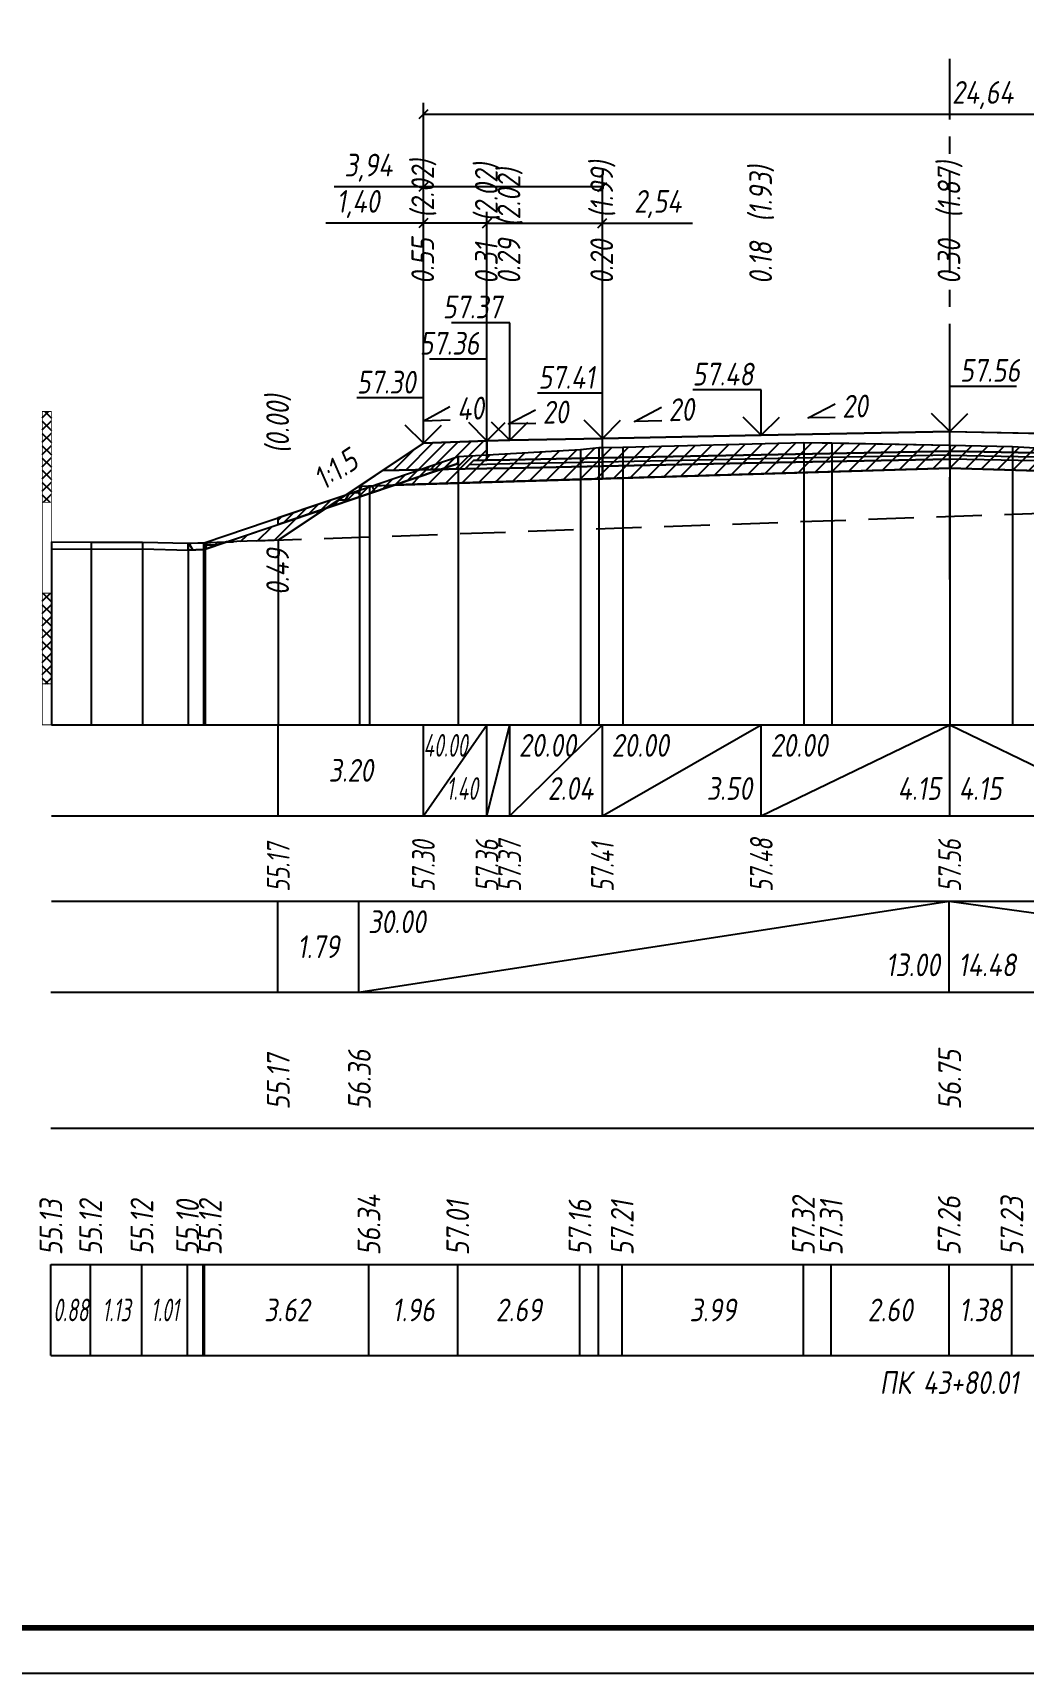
# Model space of a CAD drawing. Extents: x -717 to 1451, y -133302 to 233.
# Drawn here: x 78 to 187.1, y -69139.4 to -68958.8 of the extents above; entities that cross this region are included whole.
import ezdxf
from ezdxf.enums import TextEntityAlignment as Align

# ---------------------------------------------------------------- set-up
doc = ezdxf.new("R2010")
doc.units = 0
doc.linetypes.add('осевая2', pattern=[1.125, 0.75, -0.125, 0.125, -0.125])
doc.linetypes.add('штриховая', pattern=[0.75, 0.5, -0.25])
for name, color, linetype in [('Интерполированный поперечник', 2, 'Continuous'), ('Код_510', 7, 'Continuous'), ('Код_514', 1, 'Continuous'), ('Код_516', 1, 'Continuous'), ('Контур_0', 7, 'Continuous'), ('Контур_2521', 7, 'Continuous'), ('Контур_2564', 7, 'Continuous'), ('Контур_2660', 7, 'Continuous'), ('Контур_2665', 7, 'Continuous'), ('Контур_400', 7, 'Continuous'), ('Контур_508', 7, 'Continuous'), ('Контур_512', 7, 'Continuous'), ('Контур_513', 7, 'Continuous'), ('Контур_818', 7, 'Continuous'), ('Красный поперечник', 1, 'Continuous'), ('Линейка абсолютных высот', 7, 'Continuous'), ('Объём_2501', 7, 'Continuous'), ('Объём_2564', 7, 'Continuous'), ('Объём_2650', 7, 'Continuous'), ('Объём_2660', 7, 'Continuous'), ('Объём_2661', 7, 'Continuous'), ('Объём_2665', 7, 'Continuous'), ('Объём_2666', 7, 'Continuous'), ('Объём_2667', 7, 'Continuous'), ('Объём_2668', 7, 'Continuous'), ('Объём_2669', 7, 'Continuous'), ('Объём_2675', 7, 'Continuous'), ('Ось', 1, 'осевая2'), ('Откосы', 7, 'Continuous'), ('Отметки покрытия', 7, 'Continuous'), ('Подписи поперечников', 7, 'Continuous'), ('Рабочие отметки', 7, 'Continuous'), ('Рабочие отметки доп.', 7, 'Continuous'), ('Таблица', 7, 'Continuous'), ('Уклоны проезжей части', 7, 'Continuous'), ('Черный поперечник', 3, 'Continuous')]:
    doc.layers.add(name, color=color, linetype=linetype)
for name, color, linetype, true_color in [('Контур_2540', 2, 'Continuous', 0xffff00), ('Контур_2560', 2, 'Continuous', 0xffff00), ('Контур_2561', 7, 'Continuous', 0xff8040), ('Контур_2562', 3, 'Continuous', 0x00ff00), ('Контур_2563', 7, 'Continuous', 0xff8000), ('Контур_2570', 7, 'Continuous', 0x80ff00), ('Контур_2736', 4, 'Continuous', 0x00ffff), ('Контур_2737', 4, 'Continuous', 0x00ffff), ('Контур_2738', 4, 'Continuous', 0x00ffff), ('Контур_2739', 4, 'Continuous', 0x00ffff), ('Контур_2741', 4, 'Continuous', 0x00ffff), ('Контур_2742', 4, 'Continuous', 0x00ffff), ('Контур_2743', 4, 'Continuous', 0x00ffff), ('Контур_2744', 7, 'Continuous', 0xa4ffff), ('Контур_2745', 7, 'Continuous', 0xa4ffff), ('Контур_2747', 4, 'Continuous', 0x00ffff), ('Контур_2748', 4, 'Continuous', 0x00ffff), ('Контур_2749', 4, 'Continuous', 0x00ffff), ('Контур_2750', 4, 'Continuous', 0x00ffff), ('Контур_2751', 4, 'Continuous', 0x00ffff), ('Контур_2752', 4, 'Continuous', 0x00ffff), ('Контур_402', 7, 'Continuous', 0xff6464), ('Контур_703', 4, 'Continuous', 0x00ffff), ('Контур_705', 4, 'Continuous', 0x00ffff), ('Контур_707', 4, 'Continuous', 0x00ffff), ('Контур_720', 131, 'Continuous', 0xaaffff), ('Объём_2500', 7, 'Continuous', 0xc0c0c0), ('Объём_2520', 7, 'Continuous', 0x80ffff), ('Объём_2540', 2, 'Continuous', 0xffff00), ('Объём_2560', 2, 'Continuous', 0xffff00), ('Объём_2561', 7, 'Continuous', 0xff8040), ('Объём_2562', 3, 'Continuous', 0x00ff00), ('Объём_2563', 7, 'Continuous', 0xff8000), ('Объём_2570', 7, 'Continuous', 0x80ff00), ('Объём_2580', 3, 'Continuous', 0x00ff00), ('Объём_2600', 7, 'Continuous', 0x808000)]:
    doc.layers.add(name, color=color, linetype=linetype, true_color=true_color)
doc.styles.get("Standard").update_dxf_attribs({"font": 'txt', "height": 2.5})
doc.styles.add('М', font='romand.shx', dxfattribs={"width": 0.8, "oblique": 10, "height": 2.5})
doc.dimstyles.new('ISO-25', dxfattribs={"dimtxt": 2.5, "dimasz": 2.5, "dimexe": 1.25, "dimexo": 0.625, "dimtad": 1, "dimtxsty": 'Standard', "dimcen": 2.5, "dimadec": 0, "dimazin": 0, "dimtfac": 1, "dimtmove": 0, "dimatfit": 3, "dimfxl": 1, "dimarcsym": 0})
pattern_1 = [(45.0000013, (0, 0), (-0.67351924, 0.673519211), []), (135.0000003, (0, 0), (-0.673519222, -0.67351923), [])]

# ---------------------------------------------------------------- blocks, each defined once
blk = doc.blocks.new('_Oblique')
at = {"color": 0, "linetype": 'ByBlock', "lineweight": -2}
blk.add_line((-0.5, -0.5), (0.5, 0.5), dxfattribs=at)
blk = doc.blocks.new('*D1644')
at = {"color": 0, "lineweight": -2, "transparency": 16777216}
for p, q in [((120.99, -68979.75), (110.24, -68979.75)), ((120.99, -69003.43), (120.99, -68978.5)), ((127.99, -68979.75), (120.99, -68979.75)), ((127.99, -69003.15), (127.99, -68978.5))]:
    blk.add_line(p, q, dxfattribs=at)
at = {"layer": 'Defpoints', "color": 0, "transparency": 16777216}
for p in [(127.99, -68979.75), (120.99, -69004.05), (127.99, -69003.77)]:
    blk.add_point(p, dxfattribs=at)
at = {"color": 0, "lineweight": -2, "transparency": 16777216, "rotation": 180}
blk.add_blockref('_Oblique', (120.99, -68979.75), dxfattribs=at)
at = {"color": 0, "lineweight": -2, "transparency": 16777216}
blk.add_blockref('_Oblique', (127.99, -68979.75), dxfattribs=at)
at = {"color": 0, "transparency": 16777216, "insert": (113.78, -68977.64), "char_height": 2.5, "width": 8.75, "attachment_point": 5, "style": 'М'}
blk.add_mtext('1,40', dxfattribs=at)
blk = doc.blocks.new('*D1646')
at = {"color": 0, "lineweight": -2, "transparency": 16777216}
for p, q in [((127.99, -69003.15), (127.99, -68978.5)), ((127.99, -68979.75), (140.71, -68979.75)), ((140.71, -69002.89), (140.71, -68978.5)), ((140.71, -68979.75), (150.64, -68979.75))]:
    blk.add_line(p, q, dxfattribs=at)
at = {"layer": 'Defpoints', "color": 0, "transparency": 16777216}
for p in [(140.71, -68979.75), (127.99, -69003.77), (140.71, -69003.52)]:
    blk.add_point(p, dxfattribs=at)
at = {"color": 0, "lineweight": -2, "transparency": 16777216, "rotation": 180}
blk.add_blockref('_Oblique', (127.99, -68979.75), dxfattribs=at)
at = {"color": 0, "lineweight": -2, "transparency": 16777216}
blk.add_blockref('_Oblique', (140.71, -68979.75), dxfattribs=at)
at = {"color": 0, "transparency": 16777216, "insert": (146.81, -68977.64), "char_height": 2.5, "width": 10, "attachment_point": 5, "style": 'М'}
blk.add_mtext('2,54', dxfattribs=at)
blk = doc.blocks.new('*D1649')
at = {"color": 0, "lineweight": -2, "transparency": 16777216}
for p, q in [((120.99, -68975.75), (111.14, -68975.75)), ((120.99, -69003.43), (120.99, -68974.5)), ((140.71, -68975.75), (120.99, -68975.75)), ((140.71, -69002.89), (140.71, -68974.5))]:
    blk.add_line(p, q, dxfattribs=at)
at = {"layer": 'Defpoints', "color": 0, "transparency": 16777216}
for p in [(140.71, -68975.75), (120.99, -69004.05), (140.71, -69003.52)]:
    blk.add_point(p, dxfattribs=at)
at = {"color": 0, "lineweight": -2, "transparency": 16777216, "rotation": 180}
blk.add_blockref('_Oblique', (120.99, -68975.75), dxfattribs=at)
at = {"color": 0, "lineweight": -2, "transparency": 16777216}
blk.add_blockref('_Oblique', (140.71, -68975.75), dxfattribs=at)
at = {"color": 0, "transparency": 16777216, "insert": (114.93, -68973.64), "char_height": 2.5, "width": 10, "attachment_point": 5, "style": 'М'}
blk.add_mtext('3,94', dxfattribs=at)
blk = doc.blocks.new('*D1650')
at = {"color": 0, "lineweight": -2, "transparency": 16777216}
for p, q in [((120.99, -69003.43), (120.99, -68966.5)), ((244.21, -69003.57), (244.21, -68966.5)), ((120.99, -68967.75), (244.21, -68967.75))]:
    blk.add_line(p, q, dxfattribs=at)
at = {"layer": 'Defpoints', "color": 0, "transparency": 16777216}
for p in [(244.21, -68967.75), (120.99, -69004.05), (244.21, -69004.2)]:
    blk.add_point(p, dxfattribs=at)
at = {"color": 0, "lineweight": -2, "transparency": 16777216, "rotation": 180}
blk.add_blockref('_Oblique', (120.99, -68967.75), dxfattribs=at)
at = {"color": 0, "lineweight": -2, "transparency": 16777216}
blk.add_blockref('_Oblique', (244.21, -68967.75), dxfattribs=at)
at = {"color": 0, "transparency": 16777216, "insert": (182.6, -68965.64), "char_height": 2.5, "width": 12.5, "attachment_point": 5, "style": 'М'}
blk.add_mtext('24,64', dxfattribs=at)

msp = doc.modelspace()

# ---------------------------------------------------------------- hatches: boundary and pattern name
at = {"layer": 'Линейка абсолютных высот'}
h = msp.add_hatch(dxfattribs=at)
h.set_pattern_fill('ANSI37', scale=0.3, style=0)
h.set_pattern_definition(pattern_1)
h.paths.add_polyline_path([(80, -69010.487), (80, -69000.487), (79, -69000.487), (79, -69010.487)])
h = msp.add_hatch(dxfattribs=at)
h.set_pattern_fill('ANSI37', scale=0.3, style=0)
h.set_pattern_definition(pattern_1)
h.paths.add_polyline_path([(80, -69030.487), (80, -69020.487), (79, -69020.487), (79, -69030.487)])
at = {"layer": 'Объём_2563'}
h = msp.add_hatch(dxfattribs=at)
h.set_pattern_fill('ANSI31', color=256, scale=0.3)
h.paths.add_polyline_path([(126.489, -69005.889), (127.989, -69005.859), (127.989, -69003.709), (120.989, -69003.989), (116.489, -69006.989), (125.57, -69006.807)])
at = {"layer": 'Объём_2570'}
h = msp.add_hatch(dxfattribs=at)
h.set_pattern_fill('ANSI31', color=256, scale=0.2)
h.paths.add_polyline_path([(124.82, -69006.206), (115.044, -69009.532), (105, -69012.923), (105, -69012.173), (115.044, -69008.782), (124.82, -69005.456)])
at = {"layer": 'Объём_2600'}
h = msp.add_hatch(dxfattribs=at)
h.set_pattern_fill('ANSI31', color=6, scale=0.4)
h.paths.add_polyline_path([(178.961, -69006.739), (117.867, -69008.572), (124.82, -69006.206), (124.82, -69005.456), (138.283, -69004.673), (140.318, -69004.463), (142.94, -69004.413), (162.908, -69003.898), (178.961, -69004.199)])
h = msp.add_hatch(dxfattribs=at)
h.set_pattern_fill('ANSI31', color=6, scale=0.4)
h.paths.add_polyline_path([(178.961, -69006.739), (178.961, -69004.199), (185.865, -69004.329), (188.366, -69004.495), (204.467, -69005.114), (204.467, -69005.864), (209.723, -69007.382), (210.52, -69007.686)])
h = msp.add_hatch(dxfattribs=at)
h.set_pattern_fill('HONEY', color=5, scale=0.3)
h.paths.add_polyline_path([(115.044, -69009.532), (110.24, -69011.154), (113.937, -69008.69), (117.867, -69008.572)])
h = msp.add_hatch(dxfattribs=at)
h.set_pattern_fill('ANSI31', color=6, scale=0.4)
h.paths.add_polyline_path([(110.24, -69011.154), (105, -69014.648), (99.293, -69014.85)])
h = msp.add_hatch(dxfattribs=at)
h.set_pattern_fill('HONEY', color=5, scale=0.3)
h.paths.add_polyline_path([(96.932, -69015.647), (96.759, -69015.698), (95.058, -69015.75), (95.058, -69015), (99.293, -69014.85)])

# ---------------------------------------------------------------- linework, layer by layer
at = {"flags": 128}
msp.add_lwpolyline([(-30.054, -69139.421), (389.946, -69139.421), (389.946, -68842.421), (-30.054, -68842.421)], close=True, dxfattribs=at)
at = {"const_width": 0.6, "flags": 128}
msp.add_lwpolyline([(-10.054, -69134.421), (384.946, -69134.421), (384.946, -68847.421), (-10.054, -68847.421)], close=True, dxfattribs=at)
at = {"layer": 'Интерполированный поперечник', "linetype": 'штриховая', "ltscale": 10, "flags": 128}
msp.add_lwpolyline([(95.058, -69015), (219.916, -69010.577)], dxfattribs=at)
at = {"layer": 'Код_510'}
for p, q in [((79.946, -69104.421), (79.946, -69094.421)), ((84.325, -69104.421), (84.325, -69094.421)), ((89.973, -69104.421), (89.973, -69094.421)), ((95.004, -69104.421), (95.004, -69094.421)), ((96.705, -69104.421), (96.705, -69094.421)), ((96.878, -69104.421), (96.878, -69094.421)), ((114.99, -69104.421), (114.99, -69094.421)), ((124.765, -69104.421), (124.765, -69094.421)), ((138.229, -69104.421), (138.229, -69094.421)), ((140.264, -69104.421), (140.264, -69094.421)), ((142.886, -69104.421), (142.886, -69094.421)), ((162.854, -69104.421), (162.854, -69094.421)), ((165.914, -69104.421), (165.914, -69094.421)), ((178.906, -69104.421), (178.906, -69094.421)), ((185.81, -69104.421), (185.81, -69094.421))]:
    msp.add_line(p, q, dxfattribs=at)
at = {"layer": 'Код_514'}
for p, q in [((105, -69045), (105, -69035)), ((120.989, -69045), (120.989, -69035)), ((120.989, -69045), (127.989, -69035)), ((127.989, -69045), (127.989, -69035)), ((127.989, -69045), (130.489, -69035)), ((130.489, -69045), (130.489, -69035)), ((130.489, -69045), (140.711, -69035)), ((140.711, -69045), (140.711, -69035)), ((140.711, -69045), (158.211, -69035)), ((158.211, -69045), (158.211, -69035)), ((158.211, -69045), (178.961, -69035)), ((178.961, -69045), (178.961, -69035)), ((178.961, -69035), (199.711, -69045))]:
    msp.add_line(p, q, dxfattribs=at)
at = {"layer": 'Код_516'}
for p, q in [((104.946, -69064.421), (104.946, -69054.421)), ((113.883, -69064.421), (113.883, -69054.421)), ((113.883, -69064.421), (178.906, -69054.421)), ((178.906, -69064.421), (178.906, -69054.421)), ((178.906, -69054.421), (251.323, -69064.421))]:
    msp.add_line(p, q, dxfattribs=at)
at = {"layer": 'Контур_0', "flags": 128}
for points in [[(178.961, -69002.689), (158.211, -69003.104), (140.711, -69003.454), (140.711, -69003.454), (140.711, -69003.454), (130.489, -69003.659), (130.489, -69003.659), (127.989, -69003.709), (127.989, -69005.859), (130.489, -69005.809), (130.489, -69005.809), (140.711, -69005.604), (140.711, -69005.604), (140.711, -69005.604), (140.711, -69005.604), (158.211, -69005.254), (178.961, -69004.839), (178.961, -69002.689)], [(178.961, -69002.689), (199.711, -69003.104), (217.211, -69003.454), (217.211, -69003.454), (217.211, -69003.454), (217.211, -69003.454), (234.711, -69003.804), (234.711, -69003.804), (237.211, -69003.854), (237.211, -69006.004), (234.711, -69005.954), (234.711, -69005.954), (217.211, -69005.604), (217.211, -69005.604), (217.211, -69005.604), (217.211, -69005.604), (199.711, -69005.254), (178.961, -69004.839), (178.961, -69002.689)], [(120.989, -69003.989), (105, -69014.648), (105, -69014.648), (105, -69014.648), (105, -69014.648), (105, -69014.648), (105, -69014.648), (105, -69014.648), (105, -69014.648), (105, -69014.648), (105, -69014.648), (105, -69014.648), (105, -69014.648), (105, -69014.648), (105, -69014.648), (105, -69014.648)], [(120.989, -69003.989), (105, -69014.648), (105, -69014.648), (105, -69014.648), (105, -69014.648), (105, -69014.648), (105, -69014.648), (105, -69014.648), (105, -69014.648), (105, -69014.648), (105, -69014.648), (105, -69014.648), (105, -69014.648), (105, -69014.648), (105, -69014.648), (105, -69014.648), (105, -69014.648), (105, -69014.648), (105, -69014.648), (105, -69014.648), (105, -69014.648), (105, -69014.648), (105, -69014.648), (105, -69014.648), (105, -69014.648), (105, -69014.648), (105, -69014.648), (105, -69014.648), (105, -69014.648), (105, -69014.648)], [(120.989, -69003.989), (120.989, -69003.989)], [(178.961, -69004.839), (158.211, -69005.254), (140.711, -69005.604), (140.711, -69005.604), (140.711, -69005.604), (140.711, -69005.604), (130.489, -69005.809), (130.489, -69005.809), (127.989, -69005.859), (126.489, -69005.889), (125.57, -69006.807), (127.989, -69006.759), (130.489, -69006.709), (130.489, -69006.709), (140.711, -69006.504), (140.711, -69006.504), (140.711, -69006.504), (140.711, -69006.504), (158.211, -69006.154), (178.961, -69005.739), (178.961, -69004.839)], [(178.961, -69004.839), (199.711, -69005.254), (217.211, -69005.604), (217.211, -69005.604), (217.211, -69005.604), (217.211, -69005.604), (234.711, -69005.954), (234.711, -69005.954), (237.211, -69006.004), (238.711, -69006.034), (239.629, -69006.953), (237.211, -69006.904), (234.711, -69006.854), (234.711, -69006.854), (217.211, -69006.504), (217.211, -69006.504), (217.211, -69006.504), (217.211, -69006.504), (199.711, -69006.154), (178.961, -69005.739), (178.961, -69004.839)], [(116.489, -69006.989), (125.57, -69006.807), (126.489, -69005.889), (127.989, -69005.859)]]:
    msp.add_lwpolyline(points, dxfattribs=at)
at = {"layer": 'Контур_2521', "color": 250, "flags": 128}
for points in [[(178.961, -69005.289), (158.211, -69005.704), (140.711, -69006.054), (140.711, -69006.054), (140.711, -69006.054), (140.711, -69006.054), (130.489, -69006.259), (130.489, -69006.259), (127.989, -69006.309), (126.03, -69006.348)], [(178.961, -69005.289), (199.711, -69005.704), (217.211, -69006.054), (217.211, -69006.054), (217.211, -69006.054), (217.211, -69006.054), (234.711, -69006.404), (234.711, -69006.404), (237.211, -69006.454), (239.17, -69006.493)]]:
    msp.add_lwpolyline(points, dxfattribs=at)
at = {"layer": 'Контур_2540', "flags": 128}
for points in [[(158.211, -69006.154), (140.711, -69006.504), (130.489, -69006.709), (127.989, -69006.759), (125.57, -69006.807), (116.489, -69006.989), (113.937, -69008.69), (178.961, -69006.739), (178.961, -69005.739), (158.211, -69006.154)], [(178.961, -69006.739), (251.377, -69008.912), (248.711, -69007.134), (239.629, -69006.953), (237.211, -69006.904), (234.711, -69006.854), (217.211, -69006.504), (199.711, -69006.154), (178.961, -69005.739), (178.961, -69006.739)]]:
    msp.add_lwpolyline(points, dxfattribs=at)
at = {"layer": 'Контур_2560', "flags": 128}
msp.add_lwpolyline([(120.989, -69003.989), (120.989, -69003.989), (120.989, -69003.989), (127.989, -69003.709)], dxfattribs=at)
at = {"layer": 'Контур_2561', "flags": 128}
msp.add_lwpolyline([(127.989, -69003.709), (127.989, -69003.709), (120.989, -69003.989), (120.989, -69003.989), (127.989, -69003.709)], dxfattribs=at)
at = {"layer": 'Контур_2562', "flags": 128}
msp.add_lwpolyline([(120.989, -69003.989), (120.989, -69003.989), (120.989, -69003.989), (120.989, -69003.989), (120.989, -69003.989)], dxfattribs=at)
at = {"layer": 'Контур_2563', "flags": 128}
msp.add_lwpolyline([(126.489, -69005.889), (127.989, -69005.859), (127.989, -69003.709), (120.989, -69003.989), (116.489, -69006.989), (125.57, -69006.807), (126.489, -69005.889)], dxfattribs=at)
at = {"layer": 'Контур_2564', "flags": 128}
msp.add_lwpolyline([(120.989, -69003.989), (127.989, -69003.709)], dxfattribs=at)
at = {"layer": 'Контур_2570', "flags": 128}
msp.add_lwpolyline([(80, -69015.602), (84.38, -69015.641), (90.027, -69015.623), (95.058, -69015.75), (96.759, -69015.698), (96.759, -69015.698), (96.932, -69015.647), (115.044, -69009.532), (124.82, -69006.206), (124.82, -69005.456), (138.283, -69004.673), (140.318, -69004.463), (142.94, -69004.413), (162.908, -69003.898), (165.968, -69003.954), (178.961, -69004.199), (185.865, -69004.329), (188.366, -69004.495)], dxfattribs=at)
at = {"layer": 'Контур_2660', "flags": 128}
for points in [[(113.937, -69008.69), (178.961, -69006.739)], [(178.961, -69006.739), (251.377, -69008.912)]]:
    msp.add_lwpolyline(points, dxfattribs=at)
at = {"layer": 'Контур_2665', "flags": 128}
msp.add_lwpolyline([(120.989, -69003.989), (120.989, -69003.989)], dxfattribs=at)
at = {"layer": 'Контур_2736', "flags": 128}
msp.add_lwpolyline([(120.989, -69003.989), (105, -69014.648)], dxfattribs=at)
at = {"layer": 'Контур_2737', "flags": 128}
msp.add_lwpolyline([(105, -69014.648), (105, -69014.648)], dxfattribs=at)
at = {"layer": 'Контур_2738', "flags": 128}
msp.add_lwpolyline([(105, -69014.648), (105, -69014.648)], dxfattribs=at)
at = {"layer": 'Контур_2739', "flags": 128}
msp.add_lwpolyline([(105, -69014.648), (105, -69014.648)], dxfattribs=at)
at = {"layer": 'Контур_2741', "flags": 128}
msp.add_lwpolyline([(105, -69014.648), (105, -69014.648)], dxfattribs=at)
at = {"layer": 'Контур_2742', "flags": 128}
msp.add_lwpolyline([(105, -69014.648), (105, -69014.648)], dxfattribs=at)
at = {"layer": 'Контур_2743', "flags": 128}
msp.add_lwpolyline([(105, -69014.648), (105, -69014.648)], dxfattribs=at)
at = {"layer": 'Контур_2744', "flags": 128}
msp.add_lwpolyline([(105, -69014.648), (105, -69014.648)], dxfattribs=at)
msp.add_lwpolyline([(105, -69014.648), (105, -69014.648)], dxfattribs=at)
msp.add_lwpolyline([(105, -69014.648), (105, -69014.648)], dxfattribs=at)
msp.add_lwpolyline([(105, -69014.648), (105, -69014.648)], dxfattribs=at)
msp.add_lwpolyline([(105, -69014.648), (105, -69014.648)], dxfattribs=at)
msp.add_lwpolyline([(105, -69014.648), (105, -69014.648)], dxfattribs=at)
at = {"layer": 'Контур_2745', "flags": 128}
msp.add_lwpolyline([(105, -69014.648), (105, -69014.648)], dxfattribs=at)
msp.add_lwpolyline([(105, -69014.648), (105, -69014.648)], dxfattribs=at)
msp.add_lwpolyline([(105, -69014.648), (105, -69014.648)], dxfattribs=at)
msp.add_lwpolyline([(105, -69014.648), (105, -69014.648)], dxfattribs=at)
msp.add_lwpolyline([(105, -69014.648), (105, -69014.648)], dxfattribs=at)
msp.add_lwpolyline([(105, -69014.648), (105, -69014.648)], dxfattribs=at)
at = {"layer": 'Контур_2747', "flags": 128}
msp.add_lwpolyline([(105, -69014.648), (105, -69014.648)], dxfattribs=at)
at = {"layer": 'Контур_2748', "flags": 128}
msp.add_lwpolyline([(105, -69014.648), (105, -69014.648)], dxfattribs=at)
at = {"layer": 'Контур_2749', "flags": 128}
msp.add_lwpolyline([(105, -69014.648), (105, -69014.648)], dxfattribs=at)
at = {"layer": 'Контур_2750', "flags": 128}
msp.add_lwpolyline([(105, -69014.648), (105, -69014.648)], dxfattribs=at)
at = {"layer": 'Контур_2751', "flags": 128}
msp.add_lwpolyline([(105, -69014.648), (105, -69014.648)], dxfattribs=at)
at = {"layer": 'Контур_2752', "flags": 128}
msp.add_lwpolyline([(105, -69014.648), (105, -69014.648)], dxfattribs=at)
at = {"layer": 'Контур_400', "flags": 128}
for points in [[(127.989, -69003.709), (130.489, -69003.659), (130.489, -69003.659), (140.711, -69003.454), (140.711, -69003.454), (140.711, -69003.454), (140.711, -69003.454), (158.211, -69003.104), (178.961, -69002.689)], [(178.961, -69002.689), (199.711, -69003.104), (217.211, -69003.454), (217.211, -69003.454), (217.211, -69003.454), (217.211, -69003.454), (234.711, -69003.804), (234.711, -69003.804), (237.211, -69003.854)]]:
    msp.add_lwpolyline(points, dxfattribs=at)
at = {"layer": 'Контур_402', "flags": 128}
msp.add_lwpolyline([(113.937, -69008.69), (178.961, -69006.739), (251.377, -69008.912)], dxfattribs=at)
at = {"layer": 'Контур_508', "flags": 128}
msp.add_lwpolyline([(105, -69014.648), (113.937, -69008.69), (178.961, -69006.739), (251.377, -69008.912), (257.968, -69013.306), (259.968, -69013.306), (268.525, -69007.601)], dxfattribs=at)
at = {"layer": 'Контур_512', "flags": 128}
msp.add_lwpolyline([(105, -69014.648), (113.937, -69008.69), (178.961, -69006.739), (251.377, -69008.912), (257.968, -69013.306), (259.968, -69013.306), (268.525, -69007.601)], dxfattribs=at)
at = {"layer": 'Контур_513', "flags": 128}
msp.add_lwpolyline([(105, -69014.648), (113.937, -69008.69), (178.961, -69006.739), (251.377, -69008.912), (257.968, -69013.306), (259.968, -69013.306), (268.525, -69007.601)], dxfattribs=at)
at = {"layer": 'Контур_703', "flags": 128}
for points in [[(120.989, -69003.989), (105, -69014.648)], [(105, -69014.648), (105, -69014.648)]]:
    msp.add_lwpolyline(points, dxfattribs=at)
at = {"layer": 'Контур_705', "flags": 128}
msp.add_lwpolyline([(105, -69014.648), (105, -69014.648)], dxfattribs=at)
at = {"layer": 'Контур_707', "flags": 128}
msp.add_lwpolyline([(105, -69014.648), (105, -69014.648)], dxfattribs=at)
at = {"layer": 'Контур_720', "flags": 128}
msp.add_lwpolyline([(105, -69014.648), (105, -69014.648)], dxfattribs=at)
at = {"layer": 'Контур_818', "flags": 128}
msp.add_lwpolyline([(105, -69012.923), (115.044, -69009.532), (124.82, -69006.206), (124.82, -69005.456), (138.283, -69004.673), (140.318, -69004.463), (142.94, -69004.413), (162.908, -69003.898), (165.968, -69003.954), (178.961, -69004.199), (185.865, -69004.329), (188.366, -69004.495), (204.467, -69005.114), (204.467, -69005.864), (209.723, -69007.382), (216.651, -69010.025), (219.288, -69011.277), (219.916, -69011.327), (222.66, -69011.048), (230.145, -69011.212), (234.077, -69011.404), (235.308, -69011.413), (258.777, -69008.333), (268.525, -69008.351)], dxfattribs=at)
at = {"layer": 'Красный поперечник'}
for p, q in [((140.711, -69003.454), (158.211, -69003.104)), ((158.211, -69003.104), (178.961, -69002.689)), ((178.961, -69002.689), (199.711, -69003.104)), ((105, -69014.648), (120.989, -69003.989)), ((120.989, -69003.989), (127.989, -69003.709)), ((127.989, -69003.709), (130.489, -69003.659)), ((130.489, -69003.659), (140.711, -69003.454)), ((178.961, -69006.739), (178.961, -69035)), ((113.937, -69008.69), (113.937, -69035)), ((105, -69014.648), (105, -69035))]:
    msp.add_line(p, q, dxfattribs=at)
at = {"layer": 'Линейка абсолютных высот', "color": 7, "const_width": 0.1, "flags": 128}
for points in [[(80, -69010.487), (80, -69000.487), (79, -69000.487), (79, -69010.487), (80, -69010.487)], [(80, -69020.487), (80, -69010.487), (79, -69010.487), (79, -69020.487), (80, -69020.487)], [(80, -69030.487), (80, -69020.487), (79, -69020.487), (79, -69030.487), (80, -69030.487)], [(80, -69035), (80, -69030.487), (79, -69030.487), (79, -69035), (80, -69035)]]:
    msp.add_lwpolyline(points, dxfattribs=at)
at = {"layer": 'Объём_2500', "flags": 128}
for points in [[(178.961, -69002.689), (158.211, -69003.104), (140.711, -69003.454), (140.711, -69003.454), (140.711, -69003.454), (130.489, -69003.659), (130.489, -69003.659), (127.989, -69003.709), (127.989, -69005.859), (130.489, -69005.809), (130.489, -69005.809), (140.711, -69005.604), (140.711, -69005.604), (140.711, -69005.604), (140.711, -69005.604), (158.211, -69005.254), (178.961, -69004.839), (178.961, -69002.689)], [(178.961, -69002.689), (199.711, -69003.104), (217.211, -69003.454), (217.211, -69003.454), (217.211, -69003.454), (217.211, -69003.454), (234.711, -69003.804), (234.711, -69003.804), (237.211, -69003.854), (237.211, -69006.004), (234.711, -69005.954), (234.711, -69005.954), (217.211, -69005.604), (217.211, -69005.604), (217.211, -69005.604), (217.211, -69005.604), (199.711, -69005.254), (178.961, -69004.839), (178.961, -69002.689)], [(140.711, -69003.454), (130.489, -69003.659), (130.489, -69003.659), (127.989, -69003.709), (127.989, -69005.859), (130.489, -69005.809), (130.489, -69005.809), (140.711, -69005.604), (140.711, -69003.454)]]:
    msp.add_lwpolyline(points, dxfattribs=at)
at = {"layer": 'Объём_2501', "flags": 128}
for points in [[(127.989, -69003.709), (130.489, -69003.659), (130.489, -69003.659), (140.711, -69003.454), (140.711, -69003.454), (140.711, -69003.454), (140.711, -69003.454), (158.211, -69003.104), (178.961, -69002.689)], [(178.961, -69002.689), (199.711, -69003.104), (217.211, -69003.454), (217.211, -69003.454), (217.211, -69003.454), (217.211, -69003.454), (234.711, -69003.804), (234.711, -69003.804), (237.211, -69003.854)], [(127.989, -69003.709), (130.489, -69003.659), (130.489, -69003.659), (140.711, -69003.454)]]:
    msp.add_lwpolyline(points, dxfattribs=at)
at = {"layer": 'Объём_2520', "color": 250, "flags": 128}
for points in [[(178.961, -69004.839), (158.211, -69005.254), (140.711, -69005.604), (140.711, -69005.604), (140.711, -69005.604), (140.711, -69005.604), (130.489, -69005.809), (130.489, -69005.809), (127.989, -69005.859), (126.489, -69005.889), (125.57, -69006.807), (127.989, -69006.759), (130.489, -69006.709), (130.489, -69006.709), (140.711, -69006.504), (140.711, -69006.504), (140.711, -69006.504), (140.711, -69006.504), (158.211, -69006.154), (178.961, -69005.739), (178.961, -69004.839)], [(178.961, -69004.839), (199.711, -69005.254), (217.211, -69005.604), (217.211, -69005.604), (217.211, -69005.604), (217.211, -69005.604), (234.711, -69005.954), (234.711, -69005.954), (237.211, -69006.004), (238.711, -69006.034), (239.629, -69006.953), (237.211, -69006.904), (234.711, -69006.854), (234.711, -69006.854), (217.211, -69006.504), (217.211, -69006.504), (217.211, -69006.504), (217.211, -69006.504), (199.711, -69006.154), (178.961, -69005.739), (178.961, -69004.839)], [(140.711, -69005.604), (130.489, -69005.809), (130.489, -69005.809), (127.989, -69005.859), (126.489, -69005.889), (125.57, -69006.807), (127.989, -69006.759), (130.489, -69006.709), (130.489, -69006.709), (140.711, -69006.504), (140.711, -69005.604)]]:
    msp.add_lwpolyline(points, dxfattribs=at)
at = {"layer": 'Объём_2540', "flags": 128}
for points in [[(158.211, -69006.154), (140.711, -69006.504), (130.489, -69006.709), (127.989, -69006.759), (125.57, -69006.807), (116.489, -69006.989), (113.937, -69008.69), (178.961, -69006.739), (178.961, -69005.739), (158.211, -69006.154)], [(140.711, -69006.504), (130.489, -69006.709), (127.989, -69006.759), (125.57, -69006.807), (116.489, -69006.989), (113.937, -69008.69), (140.711, -69007.887), (140.711, -69006.504)], [(178.961, -69006.739), (251.377, -69008.912), (248.711, -69007.134), (239.629, -69006.953), (237.211, -69006.904), (234.711, -69006.854), (217.211, -69006.504), (199.711, -69006.154), (178.961, -69005.739), (178.961, -69006.739)]]:
    msp.add_lwpolyline(points, dxfattribs=at)
at = {"layer": 'Объём_2560', "flags": 128}
msp.add_lwpolyline([(120.989, -69003.989), (120.989, -69003.989), (120.989, -69003.989), (127.989, -69003.709)], dxfattribs=at)
msp.add_lwpolyline([(120.989, -69003.989), (120.989, -69003.989), (120.989, -69003.989), (127.989, -69003.709)], dxfattribs=at)
at = {"layer": 'Объём_2561', "flags": 128}
msp.add_lwpolyline([(127.989, -69003.709), (127.989, -69003.709), (120.989, -69003.989), (120.989, -69003.989), (127.989, -69003.709)], dxfattribs=at)
msp.add_lwpolyline([(127.989, -69003.709), (127.989, -69003.709), (120.989, -69003.989), (120.989, -69003.989), (127.989, -69003.709)], dxfattribs=at)
at = {"layer": 'Объём_2562', "flags": 128}
msp.add_lwpolyline([(120.989, -69003.989), (120.989, -69003.989), (120.989, -69003.989), (120.989, -69003.989), (120.989, -69003.989)], dxfattribs=at)
msp.add_lwpolyline([(120.989, -69003.989), (120.989, -69003.989), (120.989, -69003.989), (120.989, -69003.989), (120.989, -69003.989)], dxfattribs=at)
at = {"layer": 'Объём_2563', "color": 250, "flags": 128}
msp.add_lwpolyline([(126.489, -69005.889), (127.989, -69005.859), (127.989, -69003.709), (120.989, -69003.989), (116.489, -69006.989), (125.57, -69006.807), (126.489, -69005.889)], dxfattribs=at)
msp.add_lwpolyline([(126.489, -69005.889), (127.989, -69005.859), (127.989, -69003.709), (120.989, -69003.989), (116.489, -69006.989), (125.57, -69006.807), (126.489, -69005.889)], dxfattribs=at)
at = {"layer": 'Объём_2564', "flags": 128}
msp.add_lwpolyline([(120.989, -69003.989), (127.989, -69003.709)], dxfattribs=at)
msp.add_lwpolyline([(120.989, -69003.989), (127.989, -69003.709)], dxfattribs=at)
at = {"layer": 'Объём_2570', "flags": 128}
msp.add_lwpolyline([(124.82, -69006.206), (115.044, -69009.532), (105, -69012.923), (105, -69012.173), (115.044, -69008.782), (124.82, -69005.456), (124.82, -69006.206), (124.82, -69006.206)], dxfattribs=at)
msp.add_lwpolyline([(124.82, -69006.206), (115.044, -69009.532), (105, -69012.923), (105, -69012.173), (115.044, -69008.782), (124.82, -69005.456), (124.82, -69006.206), (124.82, -69006.206)], dxfattribs=at)
at = {"layer": 'Объём_2580', "flags": 128}
msp.add_lwpolyline([(120.989, -69003.989), (120.989, -69003.989)], dxfattribs=at)
msp.add_lwpolyline([(120.989, -69003.989), (120.989, -69003.989)], dxfattribs=at)
at = {"layer": 'Объём_2600', "color": 5, "flags": 128}
for points in [[(115.044, -69009.532), (110.24, -69011.154), (113.937, -69008.69), (117.867, -69008.572), (115.044, -69009.532), (115.044, -69009.532)], [(115.044, -69009.532), (110.24, -69011.154), (113.937, -69008.69), (117.867, -69008.572), (115.044, -69009.532), (115.044, -69009.532)], [(96.932, -69015.647), (96.759, -69015.698), (95.058, -69015.75), (95.058, -69015), (99.293, -69014.85), (96.932, -69015.647), (96.932, -69015.647)], [(96.932, -69015.647), (96.759, -69015.698), (95.058, -69015.75), (95.058, -69015), (99.293, -69014.85), (96.932, -69015.647), (96.932, -69015.647)]]:
    msp.add_lwpolyline(points, dxfattribs=at)
at = {"layer": 'Объём_2650', "color": 6, "flags": 128}
for points in [[(178.961, -69006.739), (117.867, -69008.572), (124.82, -69006.206), (124.82, -69005.456), (138.283, -69004.673), (140.318, -69004.463), (142.94, -69004.413), (162.908, -69003.898), (178.961, -69004.199), (178.961, -69006.739), (178.961, -69006.739)], [(140.711, -69007.887), (117.867, -69008.572), (124.82, -69006.206), (124.82, -69005.456), (138.283, -69004.673), (140.318, -69004.463), (140.711, -69004.456), (140.711, -69007.887)], [(178.961, -69006.739), (178.961, -69004.199), (185.865, -69004.329), (188.366, -69004.495), (204.467, -69005.114), (204.467, -69005.864), (209.723, -69007.382), (210.52, -69007.686), (178.961, -69006.739), (178.961, -69006.739)], [(110.24, -69011.154), (105, -69014.648), (99.293, -69014.85), (110.24, -69011.154), (110.24, -69011.154)], [(110.24, -69011.154), (105, -69014.648), (99.293, -69014.85), (110.24, -69011.154), (110.24, -69011.154)]]:
    msp.add_lwpolyline(points, dxfattribs=at)
at = {"layer": 'Объём_2660', "flags": 128}
for points in [[(113.937, -69008.69), (178.961, -69006.739)], [(178.961, -69006.739), (251.377, -69008.912)], [(113.937, -69008.69), (140.711, -69007.887)]]:
    msp.add_lwpolyline(points, dxfattribs=at)
at = {"layer": 'Объём_2661', "flags": 128}
msp.add_lwpolyline([(120.989, -69003.989), (105, -69014.648)], dxfattribs=at)
msp.add_lwpolyline([(120.989, -69003.989), (105, -69014.648)], dxfattribs=at)
at = {"layer": 'Объём_2665', "flags": 128}
msp.add_lwpolyline([(120.989, -69003.989), (120.989, -69003.989)], dxfattribs=at)
msp.add_lwpolyline([(120.989, -69003.989), (120.989, -69003.989)], dxfattribs=at)
at = {"layer": 'Объём_2666', "flags": 128}
msp.add_lwpolyline([(120.989, -69003.989), (105, -69014.648)], dxfattribs=at)
msp.add_lwpolyline([(120.989, -69003.989), (105, -69014.648)], dxfattribs=at)
at = {"layer": 'Объём_2667', "flags": 128}
msp.add_lwpolyline([(105, -69014.648), (105, -69014.648)], dxfattribs=at)
msp.add_lwpolyline([(105, -69014.648), (105, -69014.648)], dxfattribs=at)
msp.add_lwpolyline([(105, -69014.648), (105, -69014.648)], dxfattribs=at)
msp.add_lwpolyline([(105, -69014.648), (105, -69014.648)], dxfattribs=at)
at = {"layer": 'Объём_2668', "flags": 128}
msp.add_lwpolyline([(105, -69014.648), (105, -69014.648)], dxfattribs=at)
msp.add_lwpolyline([(105, -69014.648), (105, -69014.648)], dxfattribs=at)
msp.add_lwpolyline([(105, -69014.648), (105, -69014.648)], dxfattribs=at)
msp.add_lwpolyline([(105, -69014.648), (105, -69014.648)], dxfattribs=at)
at = {"layer": 'Объём_2669', "flags": 128}
msp.add_lwpolyline([(105, -69014.648), (105, -69014.648)], dxfattribs=at)
msp.add_lwpolyline([(105, -69014.648), (105, -69014.648)], dxfattribs=at)
msp.add_lwpolyline([(105, -69014.648), (105, -69014.648)], dxfattribs=at)
msp.add_lwpolyline([(105, -69014.648), (105, -69014.648)], dxfattribs=at)
at = {"layer": 'Объём_2675', "flags": 128}
msp.add_lwpolyline([(105, -69014.648), (105, -69014.648)], dxfattribs=at)
msp.add_lwpolyline([(105, -69014.648), (105, -69014.648)], dxfattribs=at)
msp.add_lwpolyline([(105, -69014.648), (105, -69014.648)], dxfattribs=at)
msp.add_lwpolyline([(105, -69014.648), (105, -69014.648)], dxfattribs=at)
msp.add_lwpolyline([(105, -69014.648), (105, -69014.648)], dxfattribs=at)
msp.add_lwpolyline([(105, -69014.648), (105, -69014.648)], dxfattribs=at)
msp.add_lwpolyline([(105, -69014.648), (105, -69014.648)], dxfattribs=at)
msp.add_lwpolyline([(105, -69014.648), (105, -69014.648)], dxfattribs=at)
msp.add_lwpolyline([(105, -69014.648), (105, -69014.648)], dxfattribs=at)
msp.add_lwpolyline([(105, -69014.648), (105, -69014.648)], dxfattribs=at)
msp.add_lwpolyline([(105, -69014.648), (105, -69014.648)], dxfattribs=at)
msp.add_lwpolyline([(105, -69014.648), (105, -69014.648)], dxfattribs=at)
msp.add_lwpolyline([(105, -69014.648), (105, -69014.648)], dxfattribs=at)
msp.add_lwpolyline([(105, -69014.648), (105, -69014.648)], dxfattribs=at)
msp.add_lwpolyline([(105, -69014.648), (105, -69014.648)], dxfattribs=at)
msp.add_lwpolyline([(105, -69014.648), (105, -69014.648)], dxfattribs=at)
msp.add_lwpolyline([(105, -69014.648), (105, -69014.648)], dxfattribs=at)
msp.add_lwpolyline([(105, -69014.648), (105, -69014.648)], dxfattribs=at)
msp.add_lwpolyline([(105, -69014.648), (105, -69014.648)], dxfattribs=at)
msp.add_lwpolyline([(105, -69014.648), (105, -69014.648)], dxfattribs=at)
msp.add_lwpolyline([(105, -69014.648), (105, -69014.648)], dxfattribs=at)
msp.add_lwpolyline([(105, -69014.648), (105, -69014.648)], dxfattribs=at)
msp.add_lwpolyline([(105, -69014.648), (105, -69014.648)], dxfattribs=at)
msp.add_lwpolyline([(105, -69014.648), (105, -69014.648)], dxfattribs=at)
at = {"layer": 'Ось', "ltscale": 15}
msp.add_line((178.961, -69018.971), (178.961, -68961.66), dxfattribs=at)
at = {"layer": 'Откосы', "color": 1, "flags": 128}
for points in [[(166.36, -69001.13), (163.36, -69001.19), (166.33, -68999.63)], [(123.948, -69001.438), (120.95, -69001.558), (123.888, -68999.939)], [(133.374, -69001.79), (130.374, -69001.85), (133.344, -69000.29)], [(147.235, -69001.512), (144.235, -69001.572), (147.205, -69000.013)]]:
    msp.add_lwpolyline(points, dxfattribs=at)
at = {"layer": 'Отметки покрытия', "color": 1}
for p, q in [((130.489, -68990.709), (124.089, -68990.709)), ((130.489, -69003.659), (130.489, -68990.709)), ((127.989, -68994.709), (121.639, -68994.709)), ((127.989, -69003.709), (127.989, -68994.709)), ((178.961, -69002.689), (178.961, -68997.689)), ((178.961, -68997.689), (186.311, -68997.689)), ((120.989, -68998.989), (113.639, -68998.989)), ((120.989, -69003.989), (120.989, -68998.989)), ((140.711, -68998.454), (133.561, -68998.454)), ((140.711, -69003.454), (140.711, -68998.454)), ((158.211, -68998.104), (150.661, -68998.104)), ((158.211, -69003.104), (158.211, -68998.104)), ((140.711, -69003.454), (138.711, -69001.454)), ((140.711, -69003.454), (142.711, -69001.454)), ((158.211, -69003.104), (156.211, -69001.104)), ((158.211, -69003.104), (160.211, -69001.104)), ((178.961, -69002.689), (176.961, -69000.689)), ((178.961, -69002.689), (180.961, -69000.689)), ((120.989, -69003.989), (118.989, -69001.989)), ((120.989, -69003.989), (122.989, -69001.989)), ((127.989, -69003.709), (125.989, -69001.709)), ((127.989, -69003.709), (129.989, -69001.709)), ((130.489, -69003.659), (128.489, -69001.659)), ((130.489, -69003.659), (132.489, -69001.659))]:
    msp.add_line(p, q, dxfattribs=at)
at = {"layer": 'Таблица'}
for p, q in [((80, -69035), (293.525, -69035)), ((80, -69045), (293.525, -69045)), ((80, -69054.421), (293.525, -69054.421)), ((79.946, -69064.421), (293.471, -69064.421)), ((79.946, -69079.421), (293.471, -69079.421)), ((79.946, -69094.421), (293.471, -69094.421)), ((79.946, -69104.421), (293.471, -69104.421))]:
    msp.add_line(p, q, dxfattribs=at)
at = {"layer": 'Черный поперечник', "color": 7}
for p, q in [((138.283, -69004.673), (138.283, -69035)), ((140.318, -69004.463), (140.318, -69035)), ((142.94, -69004.413), (142.94, -69035)), ((162.908, -69003.898), (162.908, -69035)), ((165.968, -69003.954), (165.968, -69035)), ((178.961, -69004.199), (178.961, -69035)), ((185.865, -69004.329), (185.865, -69035)), ((124.82, -69005.456), (124.82, -69035)), ((115.044, -69008.782), (115.044, -69035)), ((80, -69014.852), (80, -69035)), ((84.38, -69014.891), (84.38, -69035)), ((90.027, -69014.873), (90.027, -69035)), ((95.058, -69015), (95.058, -69035)), ((96.759, -69014.948), (96.759, -69035)), ((96.932, -69014.897), (96.932, -69035))]:
    msp.add_line(p, q, dxfattribs=at)
at = {"layer": 'Черный поперечник', "flags": 128}
msp.add_lwpolyline([(80, -69014.852), (84.38, -69014.891), (90.027, -69014.873), (95.058, -69015), (96.759, -69014.948), (96.932, -69014.897), (115.044, -69008.782), (124.82, -69005.456), (138.283, -69004.673), (140.318, -69004.463), (142.94, -69004.413), (162.908, -69003.898), (165.968, -69003.954), (178.961, -69004.199), (185.865, -69004.329), (188.366, -69004.495)], dxfattribs=at)

# ---------------------------------------------------------------- texts
at = {"layer": 'Код_510', "style": 'М', "oblique": 10, "width": 0.8}
for s, p in [('55.13', (79.946, -69093.421)), ('55.12', (84.325, -69093.421)), ('55.12', (89.973, -69093.421)), ('55.10', (95.004, -69093.421)), ('55.12', (97.504, -69093.421)), ('56.34', (114.99, -69093.421)), ('57.01', (124.765, -69093.421)), ('57.16', (138.229, -69093.421)), ('57.21', (142.886, -69093.421)), ('57.32', (162.854, -69093.421)), ('57.31', (165.914, -69093.421)), ('57.26', (178.906, -69093.421)), ('57.23', (185.81, -69093.421))]:
    msp.add_text(s, height=2.5, rotation=90, dxfattribs=at).set_placement(p, align=Align.MIDDLE_LEFT)
at = {"layer": 'Код_510', "style": 'М', "oblique": 10}
for s, width, p in [('0.88', 0.6, (82.136, -69099.421)), ('1.13', 0.6, (87.149, -69099.421)), ('1.01', 0.6, (92.489, -69099.421)), ('3.62', 0.8, (105.934, -69099.421)), ('1.96', 0.8, (119.878, -69099.421)), ('2.69', 0.8, (131.497, -69099.421)), ('3.99', 0.8, (152.87, -69099.421)), ('2.60', 0.8, (172.41, -69099.421)), ('1.38', 0.8, (182.358, -69099.421))]:
    msp.add_text(s, height=2.5, dxfattribs=dict(at, width=width)).set_placement(p, align=Align.MIDDLE_CENTER)
at = {"layer": 'Код_514', "style": 'М', "oblique": 10}
for s, width, p in [('40.00', 0.6, (120.974, -69036)), ('20.00', 0.8, (131.489, -69036)), ('20.00', 0.8, (141.711, -69036)), ('20.00', 0.8, (159.211, -69036))]:
    msp.add_text(s, height=2.5, dxfattribs=dict(at, width=width)).set_placement(p, align=Align.TOP_LEFT)
at = {"layer": 'Код_514', "style": 'М', "oblique": 10, "width": 0.8}
msp.add_text('3.20', height=2.5, dxfattribs=at).set_placement((112.994, -69040), align=Align.MIDDLE_CENTER)
at = {"layer": 'Код_514', "style": 'М', "oblique": 10}
for s, width, p in [('1.40', 0.6, (126.989, -69044)), ('2.04', 0.8, (139.711, -69044)), ('3.50', 0.8, (157.211, -69044)), ('4.15', 0.8, (177.961, -69044))]:
    msp.add_text(s, height=2.5, dxfattribs=dict(at, width=width)).set_placement(p, align=Align.BOTTOM_RIGHT)
at = {"layer": 'Код_514', "style": 'М', "oblique": 10, "width": 0.8}
msp.add_text('4.15', height=2.5, dxfattribs=at).set_placement((179.961, -69044), align=Align.BOTTOM_LEFT)
at = {"layer": 'Код_514', "style": 'М', "oblique": 10, "width": 0.7}
for s, p in [('55.17', (105, -69053.382)), ('57.30', (120.989, -69053.382)), ('57.36', (127.989, -69053.382)), ('57.37', (130.489, -69053.382)), ('57.41', (140.711, -69053.382)), ('57.48', (158.211, -69053.382)), ('57.56', (178.961, -69053.382))]:
    msp.add_text(s, height=2.5, rotation=90, dxfattribs=at).set_placement(p, align=Align.MIDDLE_LEFT)
at = {"layer": 'Код_516', "style": 'М', "oblique": 10, "width": 0.8}
msp.add_text('30.00', height=2.5, dxfattribs=at).set_placement((114.883, -69055.421), align=Align.TOP_LEFT)
msp.add_text('1.79', height=2.5, dxfattribs=at).set_placement((109.414, -69059.421), align=Align.MIDDLE_CENTER)
msp.add_text('13.00', height=2.5, dxfattribs=at).set_placement((177.906, -69063.421), align=Align.BOTTOM_RIGHT)
msp.add_text('14.48', height=2.5, dxfattribs=at).set_placement((179.906, -69063.421), align=Align.BOTTOM_LEFT)
for s, p in [('55.17', (105, -69077.371)), ('56.36', (113.937, -69077.371)), ('56.75', (178.961, -69077.371))]:
    msp.add_text(s, height=2.5, rotation=90, dxfattribs=at).set_placement(p, align=Align.MIDDLE_LEFT)
at = {"layer": 'Отметки покрытия', "color": 1, "style": 'М', "oblique": 10, "width": 0.8}
for s, p in [('57.37', (129.63, -68990.977)), ('57.36', (127.13, -68994.977)), ('57.30', (120.13, -68999.257)), ('57.41', (139.852, -68998.723)), ('57.48', (157.352, -68998.373))]:
    msp.add_text(s, height=2.5, dxfattribs=at).set_placement(p, align=Align.BOTTOM_RIGHT)
msp.add_text('57.56', height=2.5, dxfattribs=at).set_placement((180.102, -68997.958), align=Align.BOTTOM_LEFT)
at = {"layer": 'Подписи поперечников', "style": 'М', "oblique": 10, "width": 0.8}
msp.add_text('ПК 43+80.01', height=2.5, dxfattribs=at).set_placement((178.906, -69109.421), align=Align.BOTTOM_CENTER)
at = {"layer": 'Рабочие отметки', "color": 1, "style": 'М', "oblique": 10, "width": 0.8}
for s, p in [('0.55', (120.911, -68986.459)), ('0.29', (130.411, -68986.459)), ('0.20', (140.633, -68986.459)), ('0.18', (158.133, -68986.459)), ('0.30', (178.883, -68986.459)), ('0.31', (127.911, -68986.459))]:
    msp.add_text(s, height=2.5, rotation=90, dxfattribs=at).set_placement(p, align=Align.MIDDLE_LEFT)
msp.add_text('0.49', height=2.5, rotation=90, dxfattribs=at).set_placement((104.922, -69015.579), align=Align.MIDDLE_RIGHT)
at = {"layer": 'Рабочие отметки доп.', "color": 1, "style": 'М', "oblique": 10, "width": 0.8}
for s, p in [('(2.02)', (120.911, -68979.159)), ('(2.02)', (127.911, -68979.559)), ('(2.02)', (130.411, -68980.124)), ('(1.99)', (140.633, -68979.159)), ('(1.93)', (158.133, -68979.609)), ('(1.87)', (178.883, -68979.159)), ('(0.00)', (104.922, -69005.079))]:
    msp.add_text(s, height=2.5, rotation=90, dxfattribs=at).set_placement(p, align=Align.MIDDLE_LEFT)
at = {"layer": 'Уклоны проезжей части', "color": 1, "style": 'М', "oblique": 10, "width": 0.8}
for s, rotation, p in [('40', 2.29061, (126.252, -69002.154)), ('20', 1.14576, (135.58, -69002.557)), ('20', 1.14576, (149.441, -69002.279)), ('20', 1.14576, (168.566, -69001.897)), ('1:1.5', 33.69007, (112.44, -69008.486))]:
    msp.add_text(s, height=2.5, rotation=rotation, dxfattribs=at).set_placement(p, align=Align.BOTTOM_CENTER)

# ---------------------------------------------------------------- dimensions: what is measured, and where the dimension line sits
at = {"color": 5}
dim = msp.add_linear_dim(base=(244.211, -68967.752), p1=(120.989, -69004.051), p2=(244.211, -69004.197), angle=180, dimstyle='ISO-25', override={"dimasz": 1, "dimlfac": 0.2, "dimzin": 0, "dimtxsty": 'М', "dimblk1": 'Oblique', "dimblk2": 'Oblique', "dimsah": 1}, dxfattribs=at)
dim.commit()
dim.dimension.update_dxf_attribs({"geometry": '*D1650', "text_midpoint": (182.6, -68965.639)})
for base, p1, p2, picture, middle in [((140.711, -68975.752), (120.989, -69004.051), (140.711, -69003.517), '*D1649', (114.93, -68975.752)), ((127.989, -68979.752), (120.989, -69004.051), (127.989, -69003.771), '*D1644', (113.777, -68979.752)), ((140.711, -68979.752), (127.989, -69003.771), (140.711, -69003.517), '*D1646', (146.81, -68979.752))]:
    dim = msp.add_linear_dim(base=base, p1=p1, p2=p2, angle=180, dimstyle='ISO-25', override={"dimasz": 1, "dimlfac": 0.2, "dimzin": 0, "dimtxsty": 'М', "dimblk1": 'Oblique', "dimblk2": 'Oblique', "dimsah": 1}, dxfattribs=at)
    dim.commit()
    dim.dimension.update_dxf_attribs({"geometry": picture, "text_midpoint": middle, "dimtype": 160})

doc.saveas('drawing.dxf')
